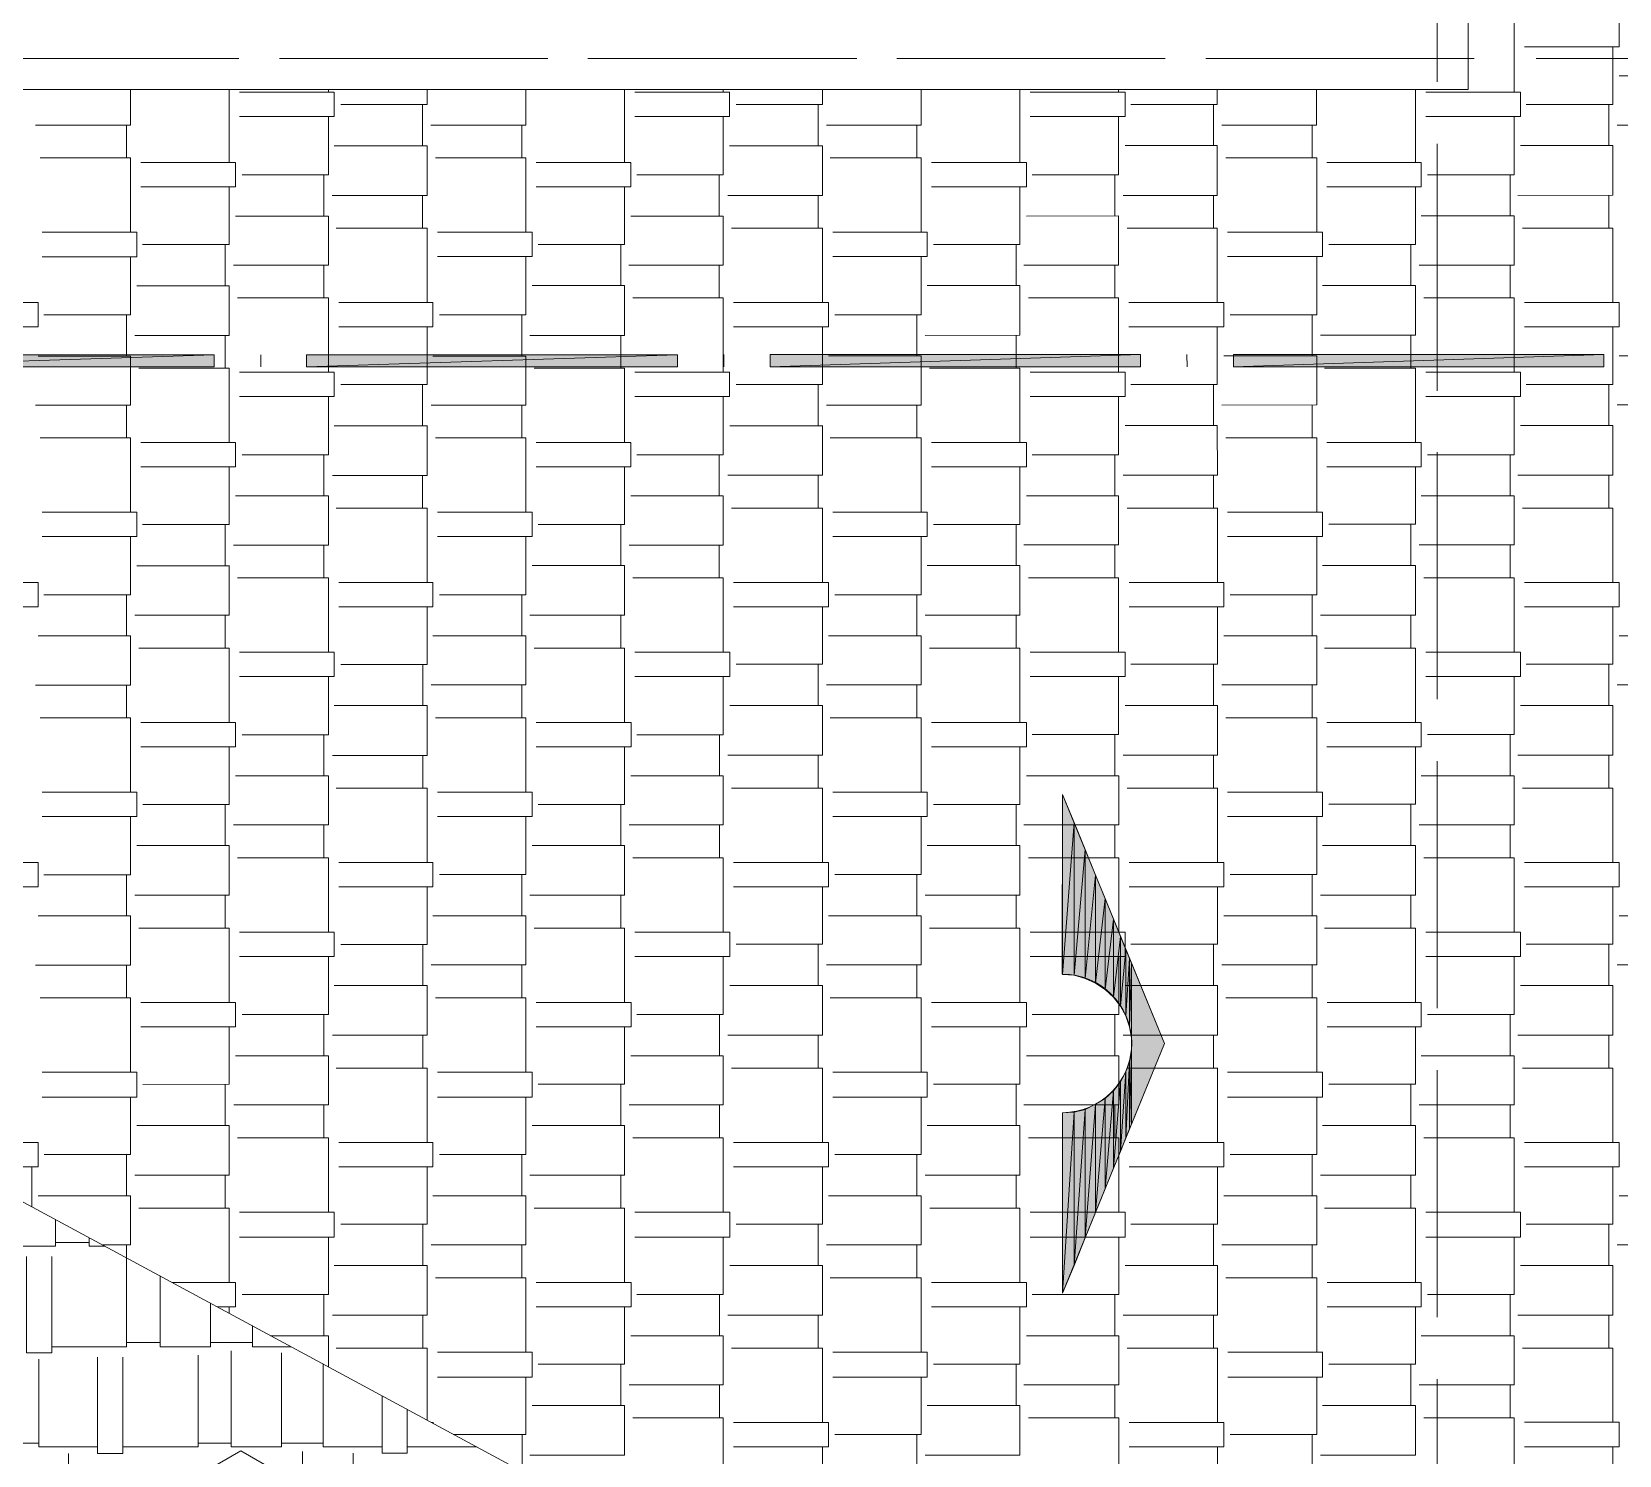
# Model space of a CAD drawing. Header units: metres. Extents: x 14 to 155, y 0 to 125.
# Drawn here: x 109.506 to 113.362, y 101.924 to 105.381 of the extents above; entities that cross this region are included whole.
import ezdxf

# ---------------------------------------------------------------- set-up
doc = ezdxf.new("R2010")
doc.units = ezdxf.units.M
doc.layers.add('PDF2_Geometry', color=7, linetype='Continuous', true_color=0xffbe80)
doc.layers.add('PDF2_Solid Fills', color=7, linetype='Continuous')

msp = doc.modelspace()

# ---------------------------------------------------------------- linework, layer by layer
at = {"layer": 'PDF2_Geometry', "color": 0, "lineweight": 5}
msp.add_lwpolyline([(112.995, 105.2402), (112.9949, 107.5903), (104.2263, 107.5899), (104.2264, 105.4435), (104.2264, 104.0414), (108.375, 104.0416), (108.3749, 105.2401)], close=True, dxfattribs=at)
at = {"layer": 'PDF2_Geometry', "color": 0, "lineweight": 0}
for points in [[(112.9198, 105.8591), (112.9198, 105.2591)], [(113.1062, 105.234), (113.1062, 105.4142)], [(113.1313, 105.3436), (113.3616, 105.3437), (113.3616, 105.4032), (113.1313, 105.4032)], [(113.136, 105.2042), (113.3459, 105.2042), (113.3459, 105.3437)], [(109.3572, 105.3154), (109.9572, 105.3154)], [(109.4089, 105.3154), (110.0089, 105.3154)], [(110.1077, 105.3154), (110.7077, 105.3154)], [(110.1593, 105.3154), (110.7594, 105.3154)], [(110.8565, 105.3154), (111.4565, 105.3155)], [(110.9097, 105.3154), (111.5098, 105.3155)], [(111.607, 105.3155), (112.207, 105.3155)], [(111.6586, 105.3155), (112.2587, 105.3155)], [(112.3574, 105.3155), (112.9198, 105.3155)], [(112.4091, 105.3155), (113.0091, 105.3155)], [(113.1596, 105.3155), (113.7, 105.3155)], [(113.3569, 105.1541), (113.5857, 105.1541), (113.5857, 105.2732), (113.3616, 105.2732)], [(109.5155, 105.1539), (109.7458, 105.1539), (109.7458, 105.2401)], [(109.9854, 105.0631), (109.9854, 105.2401)], [(110.0105, 105.1744), (110.2408, 105.1744), (110.2408, 105.2339), (110.0105, 105.2339)], [(110.2267, 105.2339), (110.2267, 105.2402)], [(110.2565, 105.2041), (110.4664, 105.2041), (110.4664, 105.2401)], [(110.4758, 105.154), (110.7061, 105.154), (110.7061, 105.2401)], [(110.9458, 105.0631), (110.9458, 105.2402)], [(110.971, 105.1744), (111.2012, 105.1744), (111.2012, 105.234), (110.971, 105.234)], [(111.1855, 105.234), (111.1855, 105.2403)], [(111.2169, 105.2042), (111.4268, 105.2042), (111.4268, 105.2402)], [(111.4363, 105.154), (111.6665, 105.154), (111.6665, 105.2402)], [(111.9062, 105.0632), (111.9062, 105.2402)], [(111.9313, 105.1745), (112.1615, 105.1745), (112.1615, 105.234), (111.9313, 105.234)], [(112.1459, 105.234), (112.1459, 105.2403)], [(112.1757, 105.2042), (112.3856, 105.2042), (112.3856, 105.2402)], [(112.3966, 105.154), (112.6268, 105.1541), (112.6268, 105.2402)], [(112.8666, 105.0632), (112.8666, 105.2402)], [(112.8917, 105.1745), (113.122, 105.1745), (113.122, 105.234), (112.8917, 105.234)], [(110.4555, 105.1039), (110.4555, 105.2041)], [(111.4158, 105.1039), (111.4158, 105.2042)], [(112.3762, 105.104), (112.3761, 105.2042)], [(113.3366, 105.104), (113.3366, 105.2042)], [(109.7363, 105.0741), (109.7363, 105.1539)], [(110.0168, 105.0334), (110.2267, 105.0334), (110.2267, 105.1744)], [(110.6967, 105.0741), (110.6967, 105.154)], [(110.9756, 105.0334), (111.1855, 105.0334), (111.1855, 105.1744)], [(111.6556, 105.0741), (111.6556, 105.154)], [(111.936, 105.0335), (112.1459, 105.0335), (112.1459, 105.1745)], [(112.6159, 105.0742), (112.6159, 105.1541)], [(112.8963, 105.0335), (113.1062, 105.0335), (113.1062, 105.1745)], [(112.9198, 105.1087), (112.9199, 104.5087)], [(109.7458, 104.8939), (109.7458, 105.0741), (109.5265, 105.0741)], [(110.2361, 104.9832), (110.4664, 104.9832), (110.4664, 105.1039), (110.2408, 105.1039)], [(110.7061, 104.8939), (110.7061, 105.0741), (110.4868, 105.0741)], [(111.1965, 104.9833), (111.4268, 104.9833), (111.4268, 105.1039), (111.2012, 105.1039)], [(111.6665, 104.8939), (111.6665, 105.0741), (111.4456, 105.0741)], [(112.1569, 104.9833), (112.3856, 104.9833), (112.3856, 105.104), (112.1615, 105.104)], [(112.6269, 104.894), (112.6269, 105.0742), (112.406, 105.0742)], [(113.1157, 104.9833), (113.3459, 104.9834), (113.3459, 105.104), (113.1219, 105.104)], [(109.7708, 105.0036), (110.0011, 105.0036), (110.0011, 105.0631), (109.7708, 105.0631)], [(110.2158, 104.9331), (110.2158, 105.0333)], [(110.7312, 105.0036), (110.9615, 105.0036), (110.9615, 105.0631), (110.7312, 105.0631)], [(111.1761, 104.9331), (111.1761, 105.0333)], [(111.6916, 105.0036), (111.9218, 105.0036), (111.9218, 105.0632), (111.6916, 105.0632)], [(112.1365, 104.9332), (112.1365, 105.0334)], [(112.6519, 105.0037), (112.8806, 105.0037), (112.8806, 105.0632), (112.6519, 105.0632)], [(113.0968, 104.9332), (113.0968, 105.0334)], [(109.7755, 104.8642), (109.9854, 104.8642), (109.9854, 105.0036)], [(110.7359, 104.8642), (110.9458, 104.8642), (110.9458, 105.0036)], [(111.6963, 104.8642), (111.9062, 104.8642), (111.9062, 105.0036)], [(112.6567, 104.8643), (112.8666, 104.8643), (112.8666, 105.0037)], [(110.4555, 104.9034), (110.4555, 104.9832)], [(111.4158, 104.9034), (111.4158, 104.9833)], [(112.3762, 104.9034), (112.3762, 104.9833)], [(113.3366, 104.9035), (113.3366, 104.9834)], [(109.9965, 104.814), (110.2268, 104.814), (110.2268, 104.9331), (110.0012, 104.9331)], [(110.9567, 104.814), (111.1855, 104.814), (111.1855, 104.9331), (110.9614, 104.9331)], [(111.9156, 104.8141), (112.1459, 104.8141), (112.1459, 104.9332), (111.9218, 104.9331)], [(112.876, 104.8141), (113.1062, 104.8141), (113.1062, 104.9332), (112.8806, 104.9332)], [(109.5312, 104.8343), (109.7615, 104.8343), (109.7615, 104.8939), (109.5312, 104.8939)], [(110.4664, 104.7232), (110.4664, 104.9034), (110.2455, 104.9034)], [(110.4915, 104.8344), (110.7218, 104.8344), (110.7218, 104.8939), (110.4915, 104.8939)], [(111.4268, 104.7232), (111.4268, 104.9034), (111.2059, 104.9034)], [(111.4518, 104.8344), (111.6806, 104.8344), (111.6806, 104.8939), (111.4518, 104.8939)], [(112.3856, 104.7232), (112.3856, 104.9034), (112.1663, 104.9034)], [(112.4107, 104.8344), (112.6409, 104.8344), (112.6409, 104.894), (112.4107, 104.894)], [(113.346, 104.7233), (113.346, 104.9035), (113.1267, 104.9035)], [(109.5359, 104.6934), (109.7458, 104.6934), (109.7458, 104.8344)], [(109.9761, 104.7639), (109.9761, 104.8642)], [(110.4962, 104.6935), (110.7061, 104.6935), (110.7061, 104.8345)], [(110.9365, 104.764), (110.9365, 104.8642)], [(111.4566, 104.6935), (111.6665, 104.6935), (111.6665, 104.8345)], [(111.8968, 104.764), (111.8968, 104.8642)], [(112.417, 104.6935), (112.6269, 104.6935), (112.6269, 104.8345)], [(112.8556, 104.764), (112.8556, 104.8643)], [(110.2158, 104.7341), (110.2158, 104.814)], [(111.1761, 104.7342), (111.1761, 104.814)], [(112.1365, 104.7342), (112.1365, 104.8141)], [(113.0969, 104.7342), (113.0968, 104.8141)], [(109.7567, 104.6433), (109.9854, 104.6433), (109.9854, 104.7639), (109.7614, 104.7639)], [(110.7156, 104.6433), (110.9459, 104.6433), (110.9459, 104.764), (110.7218, 104.764)], [(111.6759, 104.6433), (111.9062, 104.6434), (111.9062, 104.764), (111.6806, 104.764)], [(112.6363, 104.6434), (112.8666, 104.6434), (112.8666, 104.764), (112.641, 104.764)], [(109.2915, 104.6636), (109.5217, 104.6636), (109.5217, 104.7231), (109.2915, 104.7231)], [(110.2268, 104.5539), (110.2268, 104.7341), (110.0059, 104.7341)], [(110.2518, 104.6636), (110.4806, 104.6636), (110.4806, 104.7232), (110.2518, 104.7232)], [(111.1855, 104.554), (111.1855, 104.7342), (110.9662, 104.7342)], [(111.2106, 104.6637), (111.4409, 104.6637), (111.4409, 104.7232), (111.2106, 104.7232)], [(112.1459, 104.554), (112.1459, 104.7342), (111.9266, 104.7342)], [(112.171, 104.6637), (112.4013, 104.6637), (112.4013, 104.7232), (112.171, 104.7232)], [(113.1062, 104.554), (113.1062, 104.7342), (112.8869, 104.7342)], [(113.1314, 104.6637), (113.3616, 104.6638), (113.3616, 104.7233), (113.1314, 104.7233)], [(109.7363, 104.5931), (109.7363, 104.6933)], [(110.6968, 104.5931), (110.6968, 104.6934)], [(111.6556, 104.5932), (111.6556, 104.6934)], [(112.6159, 104.5932), (112.6159, 104.6934)], [(109.9761, 104.5634), (109.9761, 104.6433)], [(110.2565, 104.5242), (110.4664, 104.5242), (110.4664, 104.6636)], [(110.9365, 104.5634), (110.9365, 104.6433)], [(111.2169, 104.5243), (111.4268, 104.5243), (111.4268, 104.6637)], [(111.8968, 104.5635), (111.8968, 104.6434)], [(112.1757, 104.5243), (112.3856, 104.5243), (112.3856, 104.6637)], [(112.8556, 104.5635), (112.8556, 104.6434)], [(113.1361, 104.5243), (113.346, 104.5243), (113.346, 104.6638)], [(109.5156, 104.474), (109.7458, 104.474), (109.7458, 104.5931), (109.5217, 104.5931)], [(110.0622, 104.5665), (110.0622, 104.5963)], [(110.4759, 104.4741), (110.7061, 104.4741), (110.7061, 104.5931), (110.4806, 104.5931)], [(111.1871, 104.5665), (111.1871, 104.5964)], [(111.4363, 104.4741), (111.6666, 104.4741), (111.6665, 104.5932), (111.441, 104.5932)], [(112.312, 104.5666), (112.3119, 104.5964)], [(112.3966, 104.4741), (112.6269, 104.4742), (112.6269, 104.5932), (112.4013, 104.5932)], [(113.3569, 104.4742), (113.5857, 104.4742), (113.5857, 104.5933), (113.3616, 104.5932)], [(109.9855, 104.3832), (109.9854, 104.5634), (109.7662, 104.5634)], [(110.0106, 104.4944), (110.2408, 104.4944), (110.2408, 104.5539), (110.0106, 104.5539)], [(110.9459, 104.3832), (110.9459, 104.5634), (110.7266, 104.5634)], [(110.971, 104.4944), (111.2012, 104.4944), (111.2012, 104.554), (110.971, 104.554)], [(111.9062, 104.3833), (111.9062, 104.5635), (111.6869, 104.5635)], [(111.9313, 104.4945), (112.1616, 104.4945), (112.1616, 104.554), (111.9313, 104.554)], [(112.8666, 104.3833), (112.8666, 104.5635), (112.6457, 104.5635)], [(112.8917, 104.4945), (113.122, 104.4945), (113.122, 104.554), (112.8917, 104.554)], [(110.0169, 104.3534), (110.2268, 104.3534), (110.2268, 104.4944)], [(110.4555, 104.4239), (110.4555, 104.5241)], [(110.9756, 104.3534), (111.1855, 104.3534), (111.1855, 104.4944)], [(111.4159, 104.4239), (111.4159, 104.5242)], [(111.936, 104.3535), (112.1459, 104.3535), (112.1459, 104.4945)], [(112.3762, 104.424), (112.3762, 104.5242)], [(112.8963, 104.3535), (113.1062, 104.3535), (113.1062, 104.4945)], [(113.3366, 104.424), (113.3366, 104.5242)], [(109.7363, 104.3942), (109.7363, 104.474)], [(110.6968, 104.3942), (110.6968, 104.4741)], [(111.6556, 104.3942), (111.6556, 104.4741)], [(112.6159, 104.3943), (112.6159, 104.4742)], [(110.2362, 104.3033), (110.4664, 104.3033), (110.4664, 104.424)], [(110.4664, 104.4239), (110.2408, 104.4239)], [(111.1966, 104.3034), (111.4268, 104.3034), (111.4268, 104.424)], [(111.4268, 104.4239), (111.2013, 104.4239)], [(112.1569, 104.3034), (112.3857, 104.3034), (112.3856, 104.4241)], [(112.3856, 104.424), (112.1616, 104.424)], [(113.1157, 104.3034), (113.346, 104.3035), (113.346, 104.4241)], [(113.346, 104.424), (113.1219, 104.424)], [(109.7458, 104.214), (109.7458, 104.3942), (109.5265, 104.3942)], [(109.7709, 104.3237), (110.0011, 104.3237), (110.0011, 104.3832), (109.7708, 104.3832)], [(110.7061, 104.214), (110.7061, 104.3942), (110.4868, 104.3942)], [(110.7313, 104.3237), (110.9615, 104.3237), (110.9615, 104.3832), (110.7313, 104.3832)], [(111.6666, 104.214), (111.6666, 104.3942), (111.4457, 104.3942)], [(111.6916, 104.3237), (111.9218, 104.3237), (111.9218, 104.3833), (111.6916, 104.3833)], [(112.6269, 104.2141), (112.6269, 104.3943), (112.406, 104.3943)], [(112.6519, 104.3238), (112.8807, 104.3238), (112.8807, 104.3833), (112.6519, 104.3833)], [(110.2158, 104.2532), (110.2158, 104.3534)], [(111.1761, 104.2532), (111.1761, 104.3534)], [(112.1365, 104.2532), (112.1365, 104.3535)], [(112.9199, 104.3598), (112.9199, 103.7598)], [(113.0969, 104.2533), (113.0969, 104.3535)], [(109.7755, 104.1842), (109.9855, 104.1843), (109.9855, 104.3237)], [(110.4555, 104.2234), (110.4555, 104.3032)], [(110.736, 104.1843), (110.9459, 104.1843), (110.9459, 104.3237)], [(111.4159, 104.2234), (111.4159, 104.3033)], [(111.6963, 104.1843), (111.9062, 104.1843), (111.9062, 104.3237)], [(112.3762, 104.2234), (112.3762, 104.3033)], [(112.6567, 104.1844), (112.8666, 104.1844), (112.8666, 104.3238)], [(113.3366, 104.2235), (113.3366, 104.3034)], [(109.9965, 104.1341), (110.2268, 104.1341), (110.2268, 104.2532), (110.0012, 104.2532)], [(110.4664, 104.2234), (110.2455, 104.2234)], [(110.4664, 104.0433), (110.4664, 104.2235)], [(110.9568, 104.1341), (111.1855, 104.1341), (111.1855, 104.2532), (110.9614, 104.2532)], [(111.4268, 104.2234), (111.2059, 104.2234)], [(111.4268, 104.0433), (111.4268, 104.2235)], [(111.9157, 104.1342), (112.1459, 104.1342), (112.1459, 104.2532), (111.9219, 104.2532)], [(112.3857, 104.2234), (112.1664, 104.2234)], [(112.3857, 104.0433), (112.3857, 104.2235)], [(112.876, 104.1342), (113.1063, 104.1342), (113.1062, 104.2533), (112.8807, 104.2533)], [(113.346, 104.2235), (113.1267, 104.2235)], [(113.346, 104.0434), (113.346, 104.2236)], [(109.5312, 104.1544), (109.7615, 104.1544), (109.7615, 104.214), (109.5312, 104.214)], [(109.9761, 104.0839), (109.9761, 104.1842)], [(110.4915, 104.1545), (110.7218, 104.1545), (110.7218, 104.214), (110.4915, 104.214)], [(110.9365, 104.084), (110.9365, 104.1842)], [(111.4519, 104.1545), (111.6806, 104.1545), (111.6806, 104.214), (111.4519, 104.214)], [(111.8968, 104.084), (111.8968, 104.1842)], [(112.4107, 104.1545), (112.6409, 104.1545), (112.6409, 104.2141), (112.4107, 104.2141)], [(112.8556, 104.0841), (112.8556, 104.1843)], [(109.5359, 104.0134), (109.7458, 104.0134), (109.7458, 104.1544)], [(110.4962, 104.0135), (110.7062, 104.0135), (110.7061, 104.1545)], [(111.4567, 104.0135), (111.6666, 104.0135), (111.6666, 104.1545)], [(112.417, 104.0135), (112.6269, 104.0135), (112.6269, 104.1545)], [(110.2158, 104.0542), (110.2158, 104.1341)], [(111.1761, 104.0543), (111.1761, 104.1341)], [(112.1366, 104.0543), (112.1366, 104.1342)], [(113.0969, 104.0543), (113.0969, 104.1342)], [(109.7567, 103.9634), (109.9855, 103.9634), (109.9855, 104.084)], [(109.9855, 104.0839), (109.7614, 104.0839)], [(110.7156, 103.9634), (110.9459, 103.9634), (110.9459, 104.0841)], [(110.9459, 104.084), (110.7218, 104.084)], [(111.6759, 103.9634), (111.9062, 103.9634), (111.9062, 104.0841)], [(111.9062, 104.084), (111.6806, 104.084)], [(112.6364, 103.9635), (112.8666, 103.9635), (112.8666, 104.0841)], [(112.8666, 104.0841), (112.641, 104.084)], [(109.2915, 103.9837), (109.5218, 103.9837), (109.5218, 104.0432), (109.2915, 104.0432)], [(110.2268, 103.874), (110.2268, 104.0542), (110.0059, 104.0542)], [(110.2518, 103.9837), (110.4806, 103.9837), (110.4806, 104.0433), (110.2518, 104.0433)], [(111.1855, 103.8741), (111.1855, 104.0543), (110.9662, 104.0543)], [(111.2106, 103.9838), (111.4409, 103.9838), (111.4409, 104.0433), (111.2106, 104.0433)], [(112.1459, 103.8741), (112.1459, 104.0543), (111.9266, 104.0543)], [(112.1711, 103.9838), (112.4013, 103.9838), (112.4013, 104.0433), (112.1711, 104.0433)], [(113.1063, 103.8741), (113.1063, 104.0543), (112.887, 104.0543)], [(113.1314, 103.9838), (113.3616, 103.9838), (113.3616, 104.0434), (113.1314, 104.0434)], [(109.7364, 103.9132), (109.7364, 104.0134)], [(110.6968, 103.9132), (110.6968, 104.0135)], [(111.6556, 103.9133), (111.6556, 104.0135)], [(112.6159, 103.9133), (112.6159, 104.0135)], [(109.9761, 103.8834), (109.9761, 103.9633)], [(110.2565, 103.8443), (110.4664, 103.8443), (110.4664, 103.9837)], [(110.9365, 103.8834), (110.9365, 103.9633)], [(111.2169, 103.8444), (111.4268, 103.8444), (111.4268, 103.9838)], [(111.8968, 103.8835), (111.8968, 103.9634)], [(112.1758, 103.8444), (112.3857, 103.8444), (112.3857, 103.9838)], [(112.8557, 103.8835), (112.8557, 103.9634)], [(113.1361, 103.8444), (113.346, 103.8444), (113.346, 103.9838)], [(109.5156, 103.7941), (109.7458, 103.7941), (109.7458, 103.9132), (109.5218, 103.9132)], [(110.4759, 103.7942), (110.7062, 103.7942), (110.7062, 103.9132), (110.4806, 103.9132)], [(111.4363, 103.7942), (111.6666, 103.7942), (111.6666, 103.9133), (111.441, 103.9133)], [(112.3966, 103.7942), (112.6269, 103.7942), (112.6269, 103.9133), (112.4013, 103.9133)], [(113.357, 103.7943), (113.5857, 103.7943), (113.5857, 103.9134), (113.3616, 103.9133)], [(109.9855, 103.8834), (109.7662, 103.8834)], [(109.9855, 103.7033), (109.9855, 103.8835)], [(110.0106, 103.8145), (110.2409, 103.8145), (110.2409, 103.874), (110.0106, 103.874)], [(110.9459, 103.8834), (110.7266, 103.8834)], [(110.9459, 103.7033), (110.9459, 103.8835)], [(110.971, 103.8145), (111.2013, 103.8145), (111.2013, 103.8741), (110.971, 103.8741)], [(111.9062, 103.8835), (111.6869, 103.8835)], [(111.9062, 103.7034), (111.9062, 103.8836)], [(111.9313, 103.8146), (112.1616, 103.8146), (112.1616, 103.8741), (111.9313, 103.8741)], [(112.8666, 103.8835), (112.6457, 103.8835)], [(112.8666, 103.7034), (112.8666, 103.8836)], [(112.8918, 103.8146), (113.122, 103.8146), (113.122, 103.8741), (112.8918, 103.8741)], [(110.4556, 103.744), (110.4556, 103.8442)], [(111.4159, 103.744), (111.4159, 103.8443)], [(112.3762, 103.7441), (112.3762, 103.8443)], [(113.3366, 103.7441), (113.3366, 103.8443)], [(109.7364, 103.7143), (109.7364, 103.7941)], [(110.0169, 103.6735), (110.2268, 103.6735), (110.2268, 103.8145)], [(110.6968, 103.7143), (110.6968, 103.7942)], [(110.9756, 103.6735), (111.1855, 103.6735), (111.1855, 103.8145)], [(111.6556, 103.7143), (111.6556, 103.7942)], [(111.936, 103.6736), (112.1459, 103.6736), (112.1459, 103.8146)], [(112.6159, 103.7144), (112.6159, 103.7942)], [(112.8964, 103.6736), (113.1063, 103.6736), (113.1063, 103.8146)], [(110.2362, 103.6233), (110.4664, 103.6233), (110.4664, 103.744), (110.2409, 103.744)], [(111.1966, 103.6234), (111.4269, 103.6234), (111.4269, 103.744), (111.2013, 103.744)], [(112.1569, 103.6234), (112.3857, 103.6234), (112.3857, 103.7441), (112.1616, 103.7441)], [(113.1157, 103.6234), (113.346, 103.6235), (113.346, 103.7441), (113.1219, 103.7441)], [(109.7458, 103.5341), (109.7458, 103.7143), (109.5266, 103.7143)], [(109.7709, 103.6438), (110.0011, 103.6438), (110.0011, 103.7033), (109.7709, 103.7033)], [(110.7062, 103.5341), (110.7062, 103.7143), (110.4869, 103.7143)], [(110.7313, 103.6438), (110.9616, 103.6438), (110.9616, 103.7033), (110.7313, 103.7033)], [(111.6666, 103.5341), (111.6666, 103.7143), (111.4457, 103.7143)], [(111.6916, 103.6438), (111.9219, 103.6438), (111.9219, 103.7034), (111.6916, 103.7034)], [(112.6269, 103.5342), (112.6269, 103.7144), (112.406, 103.7144)], [(112.6519, 103.6439), (112.8807, 103.6439), (112.8807, 103.7034), (112.6519, 103.7034)], [(109.7756, 103.5043), (109.9855, 103.5043), (109.9855, 103.6437)], [(110.2158, 103.5733), (110.2158, 103.6735)], [(110.736, 103.5043), (110.9459, 103.5043), (110.9459, 103.6437)], [(111.1762, 103.5733), (111.1762, 103.6735)], [(111.6963, 103.5043), (111.9062, 103.5043), (111.9062, 103.6437)], [(112.1366, 103.5733), (112.1366, 103.6736)], [(112.6567, 103.5044), (112.8666, 103.5044), (112.8666, 103.6438)], [(113.0969, 103.5734), (113.0969, 103.6736)], [(110.4556, 103.5435), (110.4556, 103.6233)], [(111.4159, 103.5435), (111.4159, 103.6234)], [(112.3762, 103.5435), (112.3762, 103.6234)], [(112.9199, 103.6094), (112.9199, 103.0094)], [(113.3366, 103.5436), (113.3366, 103.6235)], [(109.9965, 103.4542), (110.2268, 103.4542), (110.2268, 103.5733), (110.0012, 103.5733)], [(110.9568, 103.4542), (111.1855, 103.4542), (111.1855, 103.5733), (110.9615, 103.5733)], [(111.9157, 103.4543), (112.146, 103.4543), (112.146, 103.5733), (111.9219, 103.5733)], [(112.876, 103.4543), (113.1063, 103.4543), (113.1063, 103.5734), (112.8807, 103.5734)], [(109.5312, 103.4745), (109.7615, 103.4745), (109.7615, 103.5341), (109.5312, 103.5341)], [(110.4664, 103.3633), (110.4664, 103.5435), (110.2456, 103.5435)], [(110.4916, 103.4746), (110.7218, 103.4746), (110.7218, 103.5341), (110.4916, 103.5341)], [(111.4269, 103.3633), (111.4269, 103.5435), (111.206, 103.5435)], [(111.4519, 103.4746), (111.6807, 103.4746), (111.6807, 103.5341), (111.4519, 103.5341)], [(112.3857, 103.3633), (112.3857, 103.5435), (112.1664, 103.5435)], [(112.4107, 103.4746), (112.641, 103.4746), (112.641, 103.5342), (112.4107, 103.5342)], [(113.346, 103.3634), (113.346, 103.5436), (113.1267, 103.5436)], [(109.9761, 103.404), (109.9761, 103.5043)], [(110.9365, 103.4041), (110.9365, 103.5043)], [(111.8969, 103.4041), (111.8968, 103.5043)], [(112.8557, 103.4041), (112.8557, 103.5044)], [(109.5359, 103.3335), (109.7459, 103.3335), (109.7459, 103.4745)], [(110.2158, 103.3742), (110.2158, 103.4541)], [(110.4963, 103.3336), (110.7062, 103.3336), (110.7062, 103.4746)], [(111.1762, 103.3743), (111.1762, 103.4541)], [(111.4567, 103.3336), (111.6666, 103.3336), (111.6666, 103.4746)], [(112.1366, 103.3743), (112.1366, 103.4542)], [(112.417, 103.3336), (112.6269, 103.3336), (112.6269, 103.4746)], [(113.0969, 103.3743), (113.0969, 103.4542)], [(109.7567, 103.2834), (109.9855, 103.2834), (109.9855, 103.404), (109.7614, 103.404)], [(110.2268, 103.3742), (110.0059, 103.3742)], [(110.2268, 103.1941), (110.2268, 103.3743)], [(110.7156, 103.2834), (110.9459, 103.2834), (110.9459, 103.4041), (110.7218, 103.4041)], [(111.1855, 103.3743), (110.9663, 103.3743)], [(111.1855, 103.1942), (111.1855, 103.3744)], [(111.676, 103.2834), (111.9062, 103.2834), (111.9062, 103.4041), (111.6807, 103.4041)], [(112.146, 103.3743), (111.9267, 103.3743)], [(112.146, 103.1942), (112.146, 103.3744)], [(112.6364, 103.2835), (112.8666, 103.2835), (112.8666, 103.4041), (112.6411, 103.4041)], [(113.1063, 103.3743), (112.887, 103.3743)], [(113.1063, 103.1942), (113.1063, 103.3744)], [(109.2915, 103.3037), (109.5218, 103.3037), (109.5218, 103.3632), (109.2915, 103.3632)], [(109.7364, 103.2332), (109.7364, 103.3334)], [(110.2518, 103.3037), (110.4806, 103.3037), (110.4806, 103.3633), (110.2518, 103.3633)], [(110.6968, 103.2332), (110.6968, 103.3335)], [(111.2107, 103.3038), (111.4409, 103.3038), (111.4409, 103.3633), (111.2107, 103.3633)], [(111.6556, 103.2333), (111.6556, 103.3335)], [(112.1711, 103.3038), (112.4013, 103.3038), (112.4013, 103.3633), (112.1711, 103.3633)], [(112.616, 103.2333), (112.6159, 103.3335)], [(113.1314, 103.3038), (113.3617, 103.3038), (113.3617, 103.3634), (113.1314, 103.3634)], [(110.2565, 103.1643), (110.4665, 103.1643), (110.4665, 103.3037)], [(111.217, 103.1644), (111.4269, 103.1644), (111.4269, 103.3038)], [(112.1758, 103.1644), (112.3857, 103.1644), (112.3857, 103.3038)], [(113.1361, 103.1644), (113.346, 103.1644), (113.346, 103.3038)], [(109.9761, 103.2035), (109.9761, 103.2834)], [(110.9365, 103.2035), (110.9365, 103.2834)], [(111.8969, 103.2036), (111.8969, 103.2834)], [(112.8557, 103.2036), (112.8557, 103.2835)], [(109.5156, 103.1141), (109.7459, 103.1141), (109.7459, 103.2332), (109.5218, 103.2332)], [(110.4759, 103.1142), (110.7062, 103.1142), (110.7062, 103.2332), (110.4806, 103.2332)], [(111.4363, 103.1142), (111.6666, 103.1142), (111.6666, 103.2333), (111.441, 103.2333)], [(112.3967, 103.1142), (112.6269, 103.1142), (112.6269, 103.2333), (112.4013, 103.2333)], [(113.357, 103.1143), (113.5857, 103.1143), (113.5857, 103.2334), (113.3617, 103.2333)], [(109.9855, 103.0233), (109.9855, 103.2035), (109.7662, 103.2035)], [(110.0106, 103.1346), (110.2409, 103.1346), (110.2409, 103.1941), (110.0106, 103.1941)], [(110.9459, 103.0233), (110.9459, 103.2035), (110.7266, 103.2035)], [(110.971, 103.1346), (111.2013, 103.1346), (111.2013, 103.1942), (110.971, 103.1942)], [(111.9062, 103.0234), (111.9062, 103.2036), (111.6869, 103.2036)], [(111.9314, 103.1347), (112.1616, 103.1347), (112.1616, 103.1942), (111.9314, 103.1942)], [(112.8667, 103.0234), (112.8667, 103.2036), (112.6458, 103.2036)], [(112.8918, 103.1347), (113.122, 103.1347), (113.122, 103.1942), (112.8918, 103.1942)], [(110.4556, 103.0641), (110.4556, 103.1643)], [(111.4159, 103.0641), (111.4159, 103.1644)], [(112.3762, 103.0642), (112.3762, 103.1644)], [(113.3366, 103.0642), (113.3366, 103.1644)], [(109.7364, 103.0343), (109.7364, 103.1141)], [(110.0169, 102.9936), (110.2268, 102.9936), (110.2268, 103.1346)], [(110.6968, 103.0343), (110.6968, 103.1142)], [(110.9756, 102.9936), (111.1856, 102.9936), (111.1856, 103.1346)], [(111.6556, 103.0343), (111.6556, 103.1142)], [(111.9361, 102.9937), (112.146, 102.9937), (112.146, 103.1347)], [(112.616, 103.0344), (112.616, 103.1142)], [(112.8964, 102.9937), (113.1063, 102.9937), (113.1063, 103.1347)], [(110.2362, 102.9434), (110.4665, 102.9434), (110.4665, 103.0641), (110.2409, 103.0641)], [(111.1966, 102.9435), (111.4269, 102.9435), (111.4269, 103.0641), (111.2013, 103.0641)], [(112.1569, 102.9435), (112.3857, 102.9435), (112.3857, 103.0642), (112.1616, 103.0642)], [(113.1158, 102.9435), (113.346, 102.9436), (113.346, 103.0642), (113.1219, 103.0642)], [(109.7459, 103.0343), (109.5266, 103.0343)], [(109.7459, 102.8542), (109.7459, 103.0344)], [(109.7709, 102.9638), (110.0012, 102.9638), (110.0012, 103.0233), (109.7709, 103.0233)], [(110.7062, 103.0343), (110.4869, 103.0343)], [(110.7062, 102.8542), (110.7062, 103.0344)], [(110.7313, 102.9638), (110.9616, 102.9638), (110.9616, 103.0233), (110.7313, 103.0233)], [(111.6666, 103.0343), (111.4457, 103.0343)], [(111.6666, 102.8542), (111.6666, 103.0344)], [(111.6916, 102.9638), (111.9219, 102.9638), (111.9219, 103.0234), (111.6916, 103.0234)], [(112.6269, 103.0344), (112.406, 103.0344)], [(112.6269, 102.8543), (112.6269, 103.0345)], [(112.652, 102.9639), (112.8807, 102.9639), (112.8807, 103.0234), (112.652, 103.0234)], [(110.2159, 102.8933), (110.2159, 102.9935)], [(111.1762, 102.8933), (111.1762, 102.9935)], [(112.1366, 102.8933), (112.1366, 102.9936)], [(113.0969, 102.8934), (113.0969, 102.9936)], [(109.7756, 102.8243), (109.9855, 102.8244), (109.9855, 102.9638)], [(110.736, 102.8244), (110.9459, 102.8244), (110.9459, 102.9638)], [(111.6963, 102.8244), (111.9062, 102.8244), (111.9062, 102.9638)], [(112.6568, 102.8245), (112.8667, 102.8245), (112.8667, 102.9639)], [(110.4556, 102.8636), (110.4556, 102.9434)], [(111.4159, 102.8636), (111.4159, 102.9435)], [(112.3762, 102.8636), (112.3762, 102.9435)], [(113.3367, 102.8637), (113.3367, 102.9436)], [(109.9966, 102.7742), (110.2268, 102.7742), (110.2268, 102.8933), (110.0013, 102.8933)], [(110.9568, 102.7742), (111.1856, 102.7742), (111.1856, 102.8933), (110.9615, 102.8933)], [(111.9157, 102.7743), (112.146, 102.7743), (112.146, 102.8933), (111.9219, 102.8933)], [(112.876, 102.7743), (113.1063, 102.7743), (113.1063, 102.8934), (112.8807, 102.8934)], [(109.5313, 102.793), (109.7615, 102.793), (109.7615, 102.8542), (109.5313, 102.8542)], [(110.4665, 102.6834), (110.4665, 102.8636), (110.2456, 102.8636)], [(110.4916, 102.7931), (110.7219, 102.7931), (110.7219, 102.8542), (110.4916, 102.8542)], [(111.4269, 102.6834), (111.4269, 102.8636), (111.206, 102.8636)], [(111.4519, 102.7931), (111.6807, 102.7931), (111.6807, 102.8542), (111.4519, 102.8542)], [(112.3857, 102.6834), (112.3857, 102.8636), (112.1664, 102.8636)], [(112.4107, 102.7931), (112.641, 102.7931), (112.641, 102.8543), (112.4107, 102.8543)], [(112.9199, 102.859), (112.9199, 102.2589)], [(113.346, 102.6835), (113.346, 102.8637), (113.1267, 102.8637)], [(109.536, 102.6536), (109.7459, 102.6536), (109.7459, 102.793)], [(109.9761, 102.7241), (109.9761, 102.8244)], [(110.4963, 102.6536), (110.7062, 102.6537), (110.7062, 102.7931)], [(110.9366, 102.7242), (110.9366, 102.8244)], [(111.4567, 102.6537), (111.6666, 102.6537), (111.6666, 102.7931)], [(111.8969, 102.7242), (111.8969, 102.8244)], [(112.417, 102.6537), (112.6269, 102.6537), (112.6269, 102.7931)], [(112.8557, 102.7242), (112.8557, 102.8245)], [(110.2159, 102.6943), (110.2159, 102.7742)], [(111.1762, 102.6944), (111.1762, 102.7742)], [(112.1366, 102.6944), (112.1366, 102.7743)], [(113.0969, 102.6944), (113.0969, 102.7743)], [(109.7568, 102.6035), (109.9855, 102.6035), (109.9855, 102.7241), (109.7614, 102.7241)], [(110.7157, 102.6035), (110.9459, 102.6035), (110.9459, 102.7242), (110.7219, 102.7242)], [(111.676, 102.6035), (111.9063, 102.6035), (111.9063, 102.7242), (111.6807, 102.7242)], [(112.6364, 102.6036), (112.8667, 102.6036), (112.8667, 102.7242), (112.6411, 102.7242)], [(109.326, 102.6238), (109.5218, 102.6238), (109.5218, 102.6833), (109.2915, 102.6833)], [(110.2268, 102.5141), (110.2268, 102.6943), (110.006, 102.6943)], [(110.2519, 102.6238), (110.4806, 102.6238), (110.4806, 102.6834), (110.2519, 102.6834)], [(111.1856, 102.5142), (111.1856, 102.6944), (110.9663, 102.6944)], [(111.2107, 102.6239), (111.441, 102.6239), (111.441, 102.6834), (111.2107, 102.6834)], [(112.146, 102.5142), (112.146, 102.6944), (111.9267, 102.6944)], [(112.1711, 102.6239), (112.4014, 102.6239), (112.4014, 102.6834), (112.1711, 102.6834)], [(113.1063, 102.5142), (113.1063, 102.6944), (112.887, 102.6944)], [(113.1314, 102.6239), (113.3617, 102.6239), (113.3617, 102.6835), (113.1314, 102.6835)], [(109.7364, 102.5533), (109.7364, 102.6535)], [(110.6968, 102.5533), (110.6968, 102.6536)], [(111.6557, 102.5534), (111.6557, 102.6536)], [(112.616, 102.5534), (112.616, 102.6536)], [(109.5062, 102.5267), (109.5062, 102.6238)], [(109.9761, 102.5236), (109.9761, 102.6035)], [(110.2566, 102.4844), (110.4665, 102.4844), (110.4665, 102.6238)], [(110.9366, 102.5236), (110.9366, 102.6035)], [(111.217, 102.4844), (111.4269, 102.4845), (111.4269, 102.6239)], [(111.8969, 102.5237), (111.8969, 102.6035)], [(112.1758, 102.4845), (112.3857, 102.4845), (112.3857, 102.6239)], [(112.8557, 102.5237), (112.8557, 102.6036)], [(113.1361, 102.4845), (113.346, 102.4845), (113.346, 102.6239)], [(109.6785, 102.4342), (109.7459, 102.4342), (109.7459, 102.5533), (109.5218, 102.5533)], [(109.9855, 102.3434), (109.9855, 102.5236), (109.7662, 102.5236)], [(110.476, 102.4343), (110.7062, 102.4343), (110.7062, 102.5533), (110.4806, 102.5533)], [(110.9459, 102.3434), (110.9459, 102.5236), (110.7266, 102.5236)], [(111.4364, 102.4343), (111.6666, 102.4343), (111.6666, 102.5534), (111.4411, 102.5534)], [(111.9063, 102.3435), (111.9063, 102.5237), (111.687, 102.5237)], [(112.3967, 102.4343), (112.627, 102.4343), (112.6269, 102.5534), (112.4014, 102.5534)], [(112.8667, 102.3435), (112.8667, 102.5237), (112.6458, 102.5237)], [(113.357, 102.4344), (113.5858, 102.4344), (113.5858, 102.5534), (113.3617, 102.5534)], [(109.3808, 102.4311), (109.5641, 102.4311), (109.5641, 102.4954)], [(110.2409, 102.5141), (110.0106, 102.5141)], [(110.0107, 102.4531), (110.2409, 102.4531), (110.2409, 102.5142)], [(110.4556, 102.3842), (110.4556, 102.4844)], [(110.9711, 102.4531), (111.2013, 102.4531), (111.2013, 102.5143)], [(111.2013, 102.5142), (110.9711, 102.5142)], [(111.4159, 102.3842), (111.4159, 102.4845)], [(111.9314, 102.4532), (112.1616, 102.4532), (112.1616, 102.5143)], [(112.1616, 102.5142), (111.9314, 102.5142)], [(112.3763, 102.3843), (112.3763, 102.4845)], [(112.8918, 102.4532), (113.1221, 102.4532), (113.1221, 102.5143)], [(113.1221, 102.5142), (112.8918, 102.5142)], [(113.3367, 102.3843), (113.3367, 102.4845)], [(109.6456, 102.4515), (109.6456, 102.4311), (109.6832, 102.4311)], [(110.0169, 102.3136), (110.2269, 102.3136), (110.2268, 102.453)], [(110.9757, 102.3136), (111.1856, 102.3136), (111.1856, 102.453)], [(111.9361, 102.3137), (112.146, 102.3137), (112.146, 102.4531)], [(112.8964, 102.3137), (113.1063, 102.3137), (113.1063, 102.4531)], [(109.4936, 102.4061), (109.4936, 102.1727), (109.5547, 102.1727), (109.5547, 102.4061)], [(109.5547, 102.1867), (109.7364, 102.1867), (109.7364, 102.4029), (109.7364, 102.4342)], [(109.5641, 102.4405), (109.6456, 102.4405)], [(110.6968, 102.3544), (110.6968, 102.4343)], [(111.6557, 102.3544), (111.6557, 102.4343)], [(112.616, 102.3545), (112.616, 102.4343)], [(110.2362, 102.2635), (110.4665, 102.2635), (110.4665, 102.3842), (110.2409, 102.3842)], [(111.1966, 102.2636), (111.4269, 102.2636), (111.4269, 102.3842), (111.2013, 102.3842)], [(112.157, 102.2636), (112.3857, 102.2636), (112.3857, 102.3843), (112.1617, 102.3843)], [(113.1158, 102.2636), (113.3461, 102.2636), (113.346, 102.3843), (113.122, 102.3843)], [(109.8179, 102.359), (109.8179, 102.1867), (109.9401, 102.1867)], [(109.9573, 102.2839), (110.0012, 102.2839), (110.0012, 102.3434), (109.8461, 102.3434)], [(110.7062, 102.1742), (110.7062, 102.3544), (110.4869, 102.3544)], [(110.7313, 102.2839), (110.9616, 102.2839), (110.9616, 102.3434), (110.7313, 102.3434)], [(111.6666, 102.1742), (111.6666, 102.3544), (111.4457, 102.3544)], [(111.6917, 102.2839), (111.9219, 102.2839), (111.9219, 102.3435), (111.6917, 102.3435)], [(112.627, 102.1743), (112.627, 102.3545), (112.4061, 102.3545)], [(112.652, 102.284), (112.8807, 102.284), (112.8807, 102.3435), (112.652, 102.3435)], [(109.9402, 102.1867), (109.9402, 102.2932)], [(110.2159, 102.2134), (110.2159, 102.3136)], [(111.1762, 102.2134), (111.1762, 102.3136)], [(112.1366, 102.2134), (112.1366, 102.3137)], [(113.0969, 102.2135), (113.0969, 102.3137)], [(109.9855, 102.2682), (109.9855, 102.2839)], [(110.4556, 102.1837), (110.4556, 102.2635)], [(110.736, 102.1445), (110.946, 102.1445), (110.9459, 102.2839)], [(111.4159, 102.1837), (111.4159, 102.2636)], [(111.6964, 102.1445), (111.9063, 102.1445), (111.9063, 102.2839)], [(112.3763, 102.1837), (112.3763, 102.2636)], [(112.6568, 102.1446), (112.8667, 102.1446), (112.8667, 102.284)], [(113.3367, 102.1838), (113.3367, 102.2636)], [(110.042, 102.2384), (110.042, 102.1867), (110.136, 102.1867)], [(110.2269, 102.1382), (110.2269, 102.2134), (110.0859, 102.2134)], [(110.9568, 102.0943), (111.1856, 102.0943), (111.1856, 102.2134), (110.9615, 102.2134)], [(111.9157, 102.0944), (112.146, 102.0944), (112.146, 102.2134), (111.9219, 102.2134)], [(112.8761, 102.0944), (113.1063, 102.0944), (113.1063, 102.2135), (112.8808, 102.2135)], [(109.7364, 102.1977), (109.8179, 102.1977)], [(109.9402, 102.1977), (110.042, 102.1977)], [(109.9902, 102.1774), (109.9902, 101.9439), (110.1124, 101.9439)], [(110.4665, 102.0082), (110.4665, 102.1837), (110.2456, 102.1836)], [(110.4916, 102.1132), (110.7219, 102.1132), (110.7219, 102.1743)], [(110.7219, 102.1742), (110.4916, 102.1742)], [(111.4269, 102.0035), (111.4269, 102.1837), (111.206, 102.1837)], [(111.4519, 102.1132), (111.6807, 102.1132), (111.6807, 102.1743)], [(111.6807, 102.1742), (111.4519, 102.1742)], [(112.3857, 102.0035), (112.3857, 102.1837), (112.1664, 102.1837)], [(112.4108, 102.1132), (112.641, 102.1132), (112.641, 102.1744)], [(112.641, 102.1743), (112.4108, 102.1743)], [(113.3461, 102.0036), (113.3461, 102.1838), (113.1268, 102.1838)], [(109.5234, 102.157), (109.5234, 101.9439), (109.666, 101.9439)], [(109.6659, 102.1617), (109.6659, 101.9282), (109.7271, 101.9282), (109.7271, 102.1617)], [(109.7271, 101.9439), (109.9104, 101.9439), (109.9103, 102.1664)], [(110.1125, 101.9439), (110.1125, 102.1727)], [(110.2143, 102.1445), (110.2143, 101.9439), (110.3569, 101.9439)], [(110.9366, 102.0442), (110.9366, 102.1444)], [(111.8969, 102.0442), (111.8969, 102.1444)], [(112.8557, 102.0442), (112.8557, 102.1445)], [(110.5307, 101.9737), (110.7062, 101.9737), (110.7062, 102.1131)], [(111.4567, 101.9737), (111.6666, 101.9737), (111.6666, 102.1131)], [(112.4171, 101.9737), (112.627, 101.9737), (112.627, 102.1131)], [(112.9199, 102.1085), (112.92, 101.5084)], [(110.3569, 102.0677), (110.3569, 101.9283), (110.418, 101.9283)], [(111.1762, 102.0145), (111.1762, 102.0943)], [(112.1366, 102.0145), (112.1366, 102.0944)], [(113.097, 102.0145), (113.097, 102.0944)], [(110.4179, 101.9283), (110.4179, 102.0348)], [(110.7157, 101.9236), (110.946, 101.9236), (110.946, 102.0443)], [(110.946, 102.0442), (110.7219, 102.0442)], [(111.676, 101.9236), (111.9063, 101.9236), (111.9063, 102.0443)], [(111.9063, 102.0442), (111.6807, 102.0442)], [(112.6364, 101.9237), (112.8667, 101.9237), (112.8667, 102.0443)], [(112.8667, 102.0442), (112.6411, 102.0442)], [(110.4807, 102.0035), (110.476, 102.0035)], [(110.4807, 102.0003), (110.4807, 102.0034)], [(111.1856, 101.8343), (111.1856, 102.0145), (110.9663, 102.0145)], [(111.2107, 101.944), (111.441, 101.944), (111.441, 102.0035), (111.2107, 102.0035)], [(112.146, 101.8343), (112.146, 102.0145), (111.9267, 102.0145)], [(112.1711, 101.944), (112.4014, 101.944), (112.4014, 102.0035), (112.1711, 102.0035)], [(113.1063, 101.8343), (113.1063, 102.0145), (112.887, 102.0145)], [(113.1315, 101.944), (113.3617, 101.944), (113.3617, 102.0036), (113.1315, 102.0036)], [(109.4216, 101.9533), (109.5234, 101.9533)], [(109.9104, 101.9533), (109.9902, 101.9533)], [(110.1125, 101.9533), (110.2143, 101.9533)], [(110.4179, 101.9439), (110.5872, 101.9439)], [(110.6969, 101.8844), (110.6969, 101.9737)], [(111.217, 101.8045), (111.4269, 101.8046), (111.4269, 101.944)], [(111.6557, 101.8735), (111.6557, 101.9737)], [(112.1758, 101.8046), (112.3857, 101.8046), (112.3857, 101.944)], [(112.616, 101.8735), (112.616, 101.9737)], [(113.1362, 101.8046), (113.3461, 101.8046), (113.3461, 101.944)], [(109.4733, 101.9329), (109.4733, 101.6995), (109.5954, 101.6995), (109.5954, 101.9282)], [(110.1641, 101.8483), (110.1641, 101.9329)], [(110.2864, 101.7779), (110.2864, 101.9283)]]:
    msp.add_lwpolyline(points, dxfattribs=at)
for points in [[(109.9494, 104.5665), (109.9494, 104.5963), (109.0487, 104.5665)], [(109.9494, 104.5963), (109.0487, 104.5665), (109.0487, 104.5963)], [(111.0743, 104.5665), (111.0743, 104.5963), (110.1735, 104.5665)], [(111.0743, 104.5963), (110.1735, 104.5665), (110.1735, 104.5963)], [(112.1992, 104.5666), (112.1992, 104.5964), (111.2999, 104.5665)], [(112.1992, 104.5964), (111.2999, 104.5665), (111.2999, 104.5964)], [(113.324, 104.5666), (113.324, 104.5964), (112.4247, 104.5666)], [(113.324, 104.5964), (112.4247, 104.5666), (112.4247, 104.5964)], [(112.0379, 103.4605), (112.0097, 103.0908), (112.0096, 103.5279)], [(112.0379, 103.0892), (112.0379, 103.4605), (112.0097, 103.0908)], [(112.0645, 103.3947), (112.0379, 103.0893), (112.0379, 103.4606)], [(112.0645, 103.0814), (112.0645, 103.3947), (112.0379, 103.0893)], [(112.0895, 103.3321), (112.0645, 103.0814), (112.0645, 103.3947)], [(112.0895, 103.0704), (112.0895, 103.3321), (112.0645, 103.0814)], [(112.1131, 103.2756), (112.0895, 103.0704), (112.0895, 103.332)], [(112.1131, 103.0547), (112.1131, 103.2756), (112.0895, 103.0704)], [(112.1334, 103.2255), (112.1131, 103.0548), (112.1131, 103.2757)], [(112.1334, 103.0359), (112.1334, 103.2255), (112.1131, 103.0548)], [(112.1507, 103.1832), (112.1334, 103.0359), (112.1334, 103.2255)], [(112.1507, 103.014), (112.1507, 103.1832), (112.1334, 103.0359)], [(112.1632, 103.1518), (112.1507, 103.014), (112.1507, 103.1831)], [(112.1632, 102.9905), (112.1632, 103.1518), (112.1507, 103.014)], [(112.1726, 103.1299), (112.1632, 102.9905), (112.1632, 103.1518)], [(112.1726, 102.9639), (112.1726, 103.1299), (112.1632, 102.9905)], [(112.1773, 103.1189), (112.1726, 102.9639), (112.1726, 103.1299)], [(112.1773, 102.9372), (112.1773, 103.1189), (112.1726, 102.9639)], [(112.2572, 102.9232), (112.1773, 102.7273), (112.1773, 103.119)], [(112.1773, 102.7273), (112.1773, 102.909), (112.1726, 102.7163)], [(112.1773, 102.909), (112.1726, 102.7163), (112.1726, 102.8809)], [(112.1726, 102.7163), (112.1726, 102.8809), (112.1632, 102.6944)], [(112.1726, 102.8809), (112.1632, 102.6944), (112.1632, 102.8558)], [(112.1507, 102.6615), (112.1507, 102.8307), (112.1334, 102.6208)], [(112.1507, 102.8307), (112.1334, 102.6208), (112.1334, 102.8088)], [(112.1632, 102.6944), (112.1632, 102.8558), (112.1507, 102.6615)], [(112.1632, 102.8558), (112.1507, 102.6615), (112.1507, 102.8307)], [(112.1334, 102.6208), (112.1334, 102.8088), (112.1131, 102.5706)], [(112.1334, 102.8088), (112.1131, 102.5706), (112.1131, 102.79)], [(112.0379, 102.3843), (112.0379, 102.7571), (112.0097, 102.3168)], [(112.0379, 102.7571), (112.0097, 102.3168), (112.0097, 102.7555)], [(112.0645, 102.4516), (112.0645, 102.7633), (112.0379, 102.3842)], [(112.0645, 102.7633), (112.0379, 102.3842), (112.0379, 102.7571)], [(112.0896, 102.5127), (112.0895, 102.7759), (112.0645, 102.4516)], [(112.0895, 102.7759), (112.0645, 102.4516), (112.0645, 102.7634)], [(112.1131, 102.7899), (112.0896, 102.5127), (112.0895, 102.7759)], [(112.1131, 102.5706), (112.1131, 102.7899), (112.0896, 102.5127)]]:
    msp.add_lwpolyline(points, close=True, dxfattribs=at)
msp.add_lwpolyline([(112.009, 103.0923, -0.999831), (112.0097, 102.7555), (112.0097, 102.3168), (112.2572, 102.9232), (112.0096, 103.5279), (112.009, 103.0923)], format="xyb", dxfattribs=at)
at = {"layer": 'PDF2_Geometry', "color": 0, "lineweight": 5}
for points in [[(103.4276, 99.7911), (108.6116, 103.0092), (114.5744, 99.7915)], [(106.3024, 99.7912), (110.0138, 101.9345), (113.7253, 99.7915)]]:
    msp.add_lwpolyline(points, dxfattribs=at)
at = {"layer": 'PDF2_Solid Fills', "color": 0, "transparency": 33554559}
for points in [[(109.0487, 104.5963), (109.0487, 104.5665), (109.9494, 104.5963)], [(109.0487, 104.5665), (109.9494, 104.5665), (109.9494, 104.5963)], [(110.1735, 104.5963), (110.1735, 104.5665), (111.0743, 104.5963)], [(110.1735, 104.5665), (111.0743, 104.5665), (111.0743, 104.5963)], [(111.3, 104.5964), (111.3, 104.5665), (112.1992, 104.5964)], [(111.3, 104.5665), (112.1992, 104.5666), (112.1992, 104.5964)], [(112.4248, 104.5964), (112.4248, 104.5666), (113.324, 104.5964)], [(112.4248, 104.5666), (113.324, 104.5666), (113.324, 104.5964)], [(112.0097, 103.0908), (112.0379, 103.4606), (112.0096, 103.5279)], [(112.0097, 103.0908), (112.038, 103.0892), (112.0379, 103.4606)], [(112.0379, 103.0892), (112.0645, 103.3947), (112.0379, 103.4606)], [(112.0379, 103.0892), (112.0645, 103.0814), (112.0645, 103.3947)], [(112.0645, 103.0814), (112.0895, 103.332), (112.0645, 103.3947)], [(112.0645, 103.0814), (112.0895, 103.0704), (112.0895, 103.332)], [(112.0895, 103.0704), (112.1131, 103.2757), (112.0895, 103.332)], [(112.0895, 103.0704), (112.1131, 103.0548), (112.1131, 103.2757)], [(112.1131, 103.0548), (112.1334, 103.2256), (112.1131, 103.2757)], [(112.1131, 103.0548), (112.1334, 103.0359), (112.1334, 103.2256)], [(112.1334, 103.0359), (112.1507, 103.1831), (112.1334, 103.2255)], [(112.1334, 103.0359), (112.1507, 103.014), (112.1507, 103.1831)], [(112.1507, 103.014), (112.1632, 103.1519), (112.1507, 103.1832)], [(112.1507, 103.014), (112.1632, 102.9906), (112.1632, 103.1519)], [(112.1632, 102.9906), (112.1726, 103.13), (112.1632, 103.1519)], [(112.1632, 102.9906), (112.1726, 102.9639), (112.1726, 103.13)], [(112.1726, 102.9639), (112.1773, 103.1189), (112.1726, 103.1299)], [(112.1726, 102.9639), (112.1773, 102.9372), (112.1773, 103.1189)], [(112.1773, 102.7273), (112.2572, 102.9232), (112.1773, 103.119)], [(112.1726, 102.8809), (112.1726, 102.7163), (112.1773, 102.9091)], [(112.1726, 102.7163), (112.1773, 102.7273), (112.1773, 102.9091)], [(112.1632, 102.8558), (112.1632, 102.6943), (112.1726, 102.8808)], [(112.1632, 102.6943), (112.1726, 102.7162), (112.1726, 102.8808)], [(112.1334, 102.8088), (112.1334, 102.6208), (112.1507, 102.8307)], [(112.1334, 102.6208), (112.1507, 102.6616), (112.1507, 102.8307)], [(112.1507, 102.8307), (112.1507, 102.6615), (112.1632, 102.8558)], [(112.1507, 102.6615), (112.1632, 102.6944), (112.1632, 102.8558)], [(112.1131, 102.7899), (112.1131, 102.5706), (112.1334, 102.8088)], [(112.1131, 102.5706), (112.1334, 102.6207), (112.1334, 102.8088)], [(112.0097, 102.7555), (112.0097, 102.3168), (112.038, 102.757)], [(112.0097, 102.3168), (112.038, 102.3842), (112.038, 102.757)], [(112.0379, 102.757), (112.0379, 102.3842), (112.0645, 102.7633)], [(112.0379, 102.3842), (112.0645, 102.4516), (112.0645, 102.7633)], [(112.0645, 102.7633), (112.0645, 102.4516), (112.0895, 102.7759)], [(112.0645, 102.4516), (112.0896, 102.5127), (112.0895, 102.7759)], [(112.0895, 102.7759), (112.0896, 102.5127), (112.1131, 102.7899)], [(112.0896, 102.5127), (112.1131, 102.5706), (112.1131, 102.7899)]]:
    msp.add_solid(points, dxfattribs=at)

doc.saveas('drawing.dxf')
